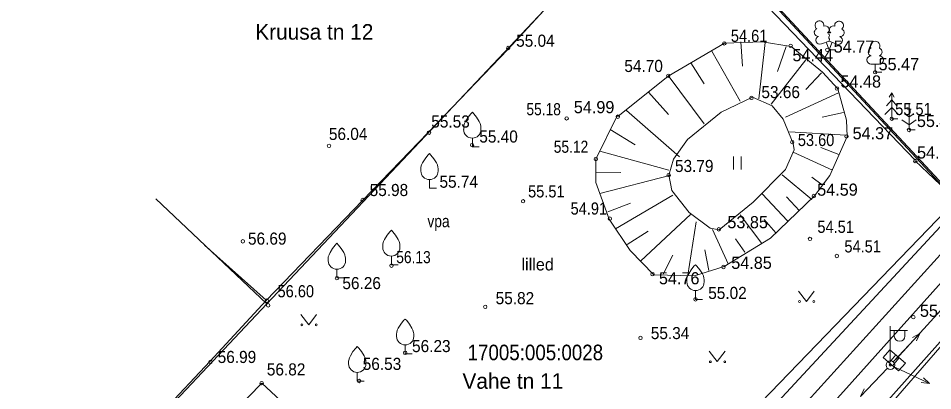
# Model space of a CAD drawing. Extents: x 640665 to 640855, y 6455425 to 6455565.
# Drawn here: x 640710.1 to 640763, y 6455511.6 to 6455533.2 of the extents above; entities that cross this region are included whole.
import ezdxf
from ezdxf.enums import TextEntityAlignment as Align

# ---------------------------------------------------------------- set-up
doc = ezdxf.new("R2010")
doc.units = 0
doc.header["$LTSCALE"] = 0.28
doc.header["$PDMODE"] = 32
doc.header["$PDSIZE"] = 0.14
for name, color, linetype, lineweight in [('1', 7, 'Continuous', 13), ('14', 7, 'Continuous', 13), ('15', 7, 'Continuous', 13), ('17', 7, 'Continuous', 13), ('26', 7, 'Continuous', 13), ('28', 7, 'Continuous', 13), ('30', 7, 'Continuous', 13), ('40', 7, 'Continuous', 25), ('41', 7, 'Continuous', 13), ('42', 7, 'Continuous', 13), ('44', 7, 'Continuous', 13), ('59', 7, 'Continuous', 13)]:
    doc.layers.add(name, color=color, linetype=linetype, lineweight=lineweight)

msp = doc.modelspace()

# ---------------------------------------------------------------- linework, layer by layer
at = {"layer": '1'}
for points in [[(640744.98, 6455538.36), (640747.33, 6455540.23), (640761.97, 6455524.98)], [(640713.65, 6455499.54), (640721.92, 6455508.19), (640721.16, 6455508.95), (640724.21, 6455512.09), (640727.19, 6455509.33), (640724.31, 6455506.3), (640728.77, 6455502.05), (640722.47, 6455495.46), (640718.91, 6455498.85), (640716.77, 6455496.65), (640713.66, 6455499.53)]]:
    msp.add_lwpolyline(points, dxfattribs=at)
at = {"layer": '14'}
for p, q in [((640760.7, 6455513.31), (640762.24, 6455514.96)), ((640762.24, 6455514.96), (640761.82, 6455514.73)), ((640762.24, 6455514.96), (640762.04, 6455514.53)), ((640760.36, 6455512.95), (640758.81, 6455511.32)), ((640760.76, 6455513.02), (640762.79, 6455512.06)), ((640762.79, 6455512.06), (640762.32, 6455512.12)), ((640762.79, 6455512.06), (640762.45, 6455512.39)), ((640758.81, 6455511.32), (640759.02, 6455511.75))]:
    msp.add_line(p, q, dxfattribs=at)
msp.add_point((640760.53, 6455513.13), dxfattribs=at)
at = {"layer": '15'}
msp.add_lwpolyline([(640760.87, 6455513.48), (640773.99, 6455527.86), (640774.65, 6455529.38), (640768.93, 6455534.45)], dxfattribs=at)
at = {"layer": '17'}
msp.add_lwpolyline([(640777.93, 6455530.75), (640755.77, 6455505.9), (640755.46, 6455505.58), (640749.16, 6455498.76)], dxfattribs=at)
at = {"layer": '26'}
for p, q in [((640760.53, 6455513.38), (640760.53, 6455515.38)), ((640760.53, 6455515.13), (640761.53, 6455515.13)), ((640760.76, 6455514.81), (640760.76, 6455515.13)), ((640761.37, 6455514.81), (640761.37, 6455515.13)), ((640760.85, 6455513.72), (640760.46, 6455513.27)), ((640761.05, 6455513.54), (640760.66, 6455513.09))]:
    msp.add_line(p, q, dxfattribs=at)
msp.add_lwpolyline([(640760.5, 6455514.02), (640761.4, 6455513.24), (640761.01, 6455512.79), (640760.11, 6455513.57)], close=True, dxfattribs=at)
msp.add_circle((640760.5319, 6455513.1316), 0.25, dxfattribs=at)
msp.add_arc((640761.0657, 6455514.8113), 0.3064, 180, 0, dxfattribs=at)
msp.add_point((640760.53, 6455513.13), dxfattribs=at)
at = {"layer": '28'}
for p, q in [((640766.14, 6455520.97), (640761.97, 6455524.93)), ((640724.47, 6455516.88), (640720.91, 6455520.06))]:
    msp.add_line(p, q, dxfattribs=at)
for points in [[(640697.53, 6455501.64), (640703.93, 6455495.37), (640708.86, 6455500.25), (640715.88, 6455507.65), (640721.23, 6455513.35), (640724.46, 6455516.86), (640730.04, 6455522.65), (640733.83, 6455526.57), (640738.43, 6455531.38), (640744.92, 6455538.43), (640745, 6455538.52)], [(640746.39, 6455498.91), (640752.45, 6455505.64), (640758.33, 6455512.16), (640763.49, 6455517.92), (640766.31, 6455521.02)]]:
    msp.add_lwpolyline(points, dxfattribs=at)
at = {"layer": '30'}
msp.add_line((640766.52, 6455517.76), (640758.45, 6455508.46), dxfattribs=at)
at = {"layer": '40'}
for points in [[(640754.11, 6455548.01), (640747.36, 6455541), (640764.37, 6455522.7), (640781.02, 6455539.96), (640779.94, 6455541.13)], [(640697.22, 6455501.43), (640703.93, 6455494.84), (640724.51, 6455516.67), (640718.09, 6455522.73)]]:
    msp.add_lwpolyline(points, dxfattribs=at)
msp.add_lwpolyline([(640720.92, 6455477.68), (640764.32, 6455522.65), (640747.25, 6455541.02), (640745.1, 6455538.49), (640724.51, 6455516.67), (640703.93, 6455494.84)], close=True, dxfattribs=at)
at = {"layer": '40', "lineweight": 13}
msp.add_lwpolyline([(640718.09, 6455522.73), (640724.51, 6455516.67), (640745.1, 6455538.49), (640745.04, 6455538.55)], dxfattribs=at)
at = {"layer": '41'}
for p, q in [((640751.46, 6455525.19), (640751.46, 6455524.43)), ((640751.92, 6455525.19), (640751.92, 6455524.43)), ((640744.94, 6455501.21), (640764.51, 6455522.31)), ((640751.6, 6455506.49), (640765.12, 6455521.4)), ((640755.22, 6455517.41), (640755.69, 6455516.8)), ((640755.69, 6455516.8), (640756.13, 6455517.41)), ((640726.47, 6455516.06), (640726.94, 6455515.46)), ((640726.94, 6455515.46), (640727.38, 6455516.06)), ((640750.07, 6455513.93), (640750.53, 6455513.33)), ((640750.53, 6455513.33), (640750.98, 6455513.93))]:
    msp.add_line(p, q, dxfattribs=at)
for centre in [(640755.2867, 6455516.8021), (640756.1155, 6455516.8021), (640726.5368, 6455515.4559), (640727.3655, 6455515.4559), (640750.1301, 6455513.3259), (640750.9589, 6455513.3259)]:
    msp.add_circle(centre, 0.055, dxfattribs=at)
at = {"layer": '42'}
for p, q in [((640751.89, 6455531.81), (640751.99, 6455530.4)), ((640753.3, 6455531.78), (640752.93, 6455528.52)), ((640750.22, 6455531.27), (640751.86, 6455528.39)), ((640754.51, 6455531.54), (640754.01, 6455530.1)), ((640749.01, 6455530.6), (640749.78, 6455529.39)), ((640755.65, 6455530.77), (640753.64, 6455528.22)), ((640756.56, 6455530.03), (640755.65, 6455529.06)), ((640747.7, 6455529.86), (640749.78, 6455527.08)), ((640746.56, 6455528.91), (640747.72, 6455527.62)), ((640757.53, 6455528.86), (640754.48, 6455527.45)), ((640745.29, 6455527.85), (640748.34, 6455525.16)), ((640757.83, 6455527.72), (640756.59, 6455527.45)), ((640744.35, 6455526.74), (640745.79, 6455525.87)), ((640757.96, 6455526.41), (640754.71, 6455526.61)), ((640743.74, 6455525.5), (640747.73, 6455524.39)), ((640757.19, 6455524.39), (640754.91, 6455525.43)), ((640757.56, 6455525.3), (640756.52, 6455525.7)), ((640743.51, 6455524.29), (640744.95, 6455524.26)), ((640743.74, 6455523.05), (640747.77, 6455524.09)), ((640755.99, 6455522.71), (640754.28, 6455524.12)), ((640756.59, 6455523.55), (640755.99, 6455523.99)), ((640744.65, 6455521), (640747.97, 6455522.95)), ((640754.58, 6455521.47), (640753.13, 6455523.02)), ((640755.28, 6455522.04), (640754.54, 6455522.85)), ((640744.21, 6455521.98), (640745.52, 6455522.48)), ((640748.98, 6455521.84), (640746.12, 6455519.16)), ((640753.1, 6455520.16), (640751.86, 6455521.81)), ((640753.91, 6455520.77), (640753.24, 6455521.54)), ((640748.84, 6455518.32), (640749.31, 6455521.41)), ((640745.32, 6455520.1), (640746.53, 6455520.87)), ((640751.16, 6455518.99), (640750.25, 6455520.97)), ((640752.13, 6455519.66), (640751.59, 6455520.43)), ((640747.4, 6455518.39), (640747.97, 6455519.49)), ((640750.05, 6455518.59), (640749.81, 6455519.8))]:
    msp.add_line(p, q, dxfattribs=at)
for points in [[(640744.79, 6455527.49), (640747.7, 6455529.83), (640750.95, 6455531.74), (640753.13, 6455531.81), (640754.81, 6455531.54), (640756.62, 6455530.06), (640757.5, 6455529.09), (640758, 6455527.28), (640758.03, 6455526.34), (640757.03, 6455524.09), (640756.15, 6455522.92), (640753.6, 6455520.47), (640750.92, 6455518.82), (640749.21, 6455518.29), (640746.86, 6455518.35), (640745.49, 6455519.76), (640744.28, 6455521.57), (640743.51, 6455523.69), (640743.51, 6455525.03), (640744.77, 6455527.57)], [(640747.73, 6455524.12), (640747.9, 6455523.22), (640748.91, 6455521.94), (640750.12, 6455521.04), (640750.65, 6455520.94), (640752.6, 6455522.55), (640754.48, 6455524.43), (640754.98, 6455525.57), (640754.91, 6455525.94), (640754.34, 6455527.35), (640753.7, 6455528.12), (640752.56, 6455528.62), (640750.75, 6455527.75), (640748.81, 6455526.17), (640748, 6455525.03), (640747.73, 6455524.11)]]:
    msp.add_lwpolyline(points, dxfattribs=at)
at = {"layer": '44'}
for p, q in [((640756.99, 6455531.35), (640757.17, 6455531.79)), ((640759.89, 6455530.53), (640759.41, 6455530.53)), ((640760.61, 6455528.87), (640760.61, 6455527.37)), ((640761.61, 6455528.22), (640761.61, 6455526.72)), ((640760.97, 6455527.37), (640760.61, 6455527.37)), ((640761.19, 6455527.31), (640761.61, 6455527.02)), ((640761.61, 6455527.02), (640762.03, 6455527.31)), ((640761.97, 6455526.72), (640761.61, 6455526.72))]:
    msp.add_line(p, q, dxfattribs=at)
for points in [[(640757, 6455532.36), (640756.98, 6455532.28), (640756.98, 6455532.26), (640756.99, 6455532.23), (640757.01, 6455532.2), (640757.01, 6455532.18), (640757, 6455532.14), (640756.97, 6455532.09), (640756.97, 6455532.07), (640756.97, 6455532.05), (640756.98, 6455532.02), (640757.02, 6455531.96), (640757.02, 6455531.94), (640757.02, 6455531.92), (640757, 6455531.89), (640757, 6455531.86)], [(640756.55, 6455531.69), (640757, 6455531.86), (640757.44, 6455531.68)], [(640757.37, 6455531.35), (640756.99, 6455531.35), (640756.82, 6455531.79)], [(640760.03, 6455530.06), (640759.65, 6455530.06), (640759.65, 6455530.53)], [(640760.91, 6455528.12), (640760.61, 6455528.47), (640760.31, 6455528.12)], [(640760.76, 6455528.62), (640760.61, 6455528.87), (640760.46, 6455528.62)], [(640761.01, 6455527.62), (640760.61, 6455528.02), (640760.21, 6455527.62)], [(640761.73, 6455527.95), (640761.61, 6455527.87), (640761.49, 6455527.95)], [(640735.88, 6455526.75), (640735.88, 6455526.9), (640735.89, 6455526.96), (640735.92, 6455527.09), (640735.98, 6455527.21), (640736.13, 6455527.45), (640736.29, 6455527.65), (640736.38, 6455527.75)], [(640736.88, 6455526.75), (640736.88, 6455526.9), (640736.87, 6455526.96), (640736.83, 6455527.09), (640736.77, 6455527.21), (640736.63, 6455527.45), (640736.47, 6455527.65), (640736.38, 6455527.75)], [(640761.88, 6455527.65), (640761.61, 6455527.47), (640761.34, 6455527.65)], [(640736.78, 6455525.75), (640736.38, 6455525.75), (640736.38, 6455526.25)], [(640733.4, 6455524.35), (640733.4, 6455524.5), (640733.41, 6455524.57), (640733.45, 6455524.7), (640733.51, 6455524.82), (640733.65, 6455525.05), (640733.81, 6455525.26), (640733.9, 6455525.35)], [(640734.4, 6455524.35), (640734.4, 6455524.5), (640734.39, 6455524.57), (640734.36, 6455524.7), (640734.3, 6455524.82), (640734.15, 6455525.05), (640733.99, 6455525.26), (640733.9, 6455525.35)], [(640734.3, 6455523.35), (640733.9, 6455523.35), (640733.9, 6455523.85)], [(640731.2, 6455519.93), (640731.2, 6455520.08), (640731.21, 6455520.14), (640731.24, 6455520.27), (640731.3, 6455520.39), (640731.45, 6455520.63), (640731.61, 6455520.83), (640731.7, 6455520.93)], [(640732.2, 6455519.93), (640732.2, 6455520.08), (640732.19, 6455520.14), (640732.15, 6455520.27), (640732.09, 6455520.39), (640731.95, 6455520.63), (640731.79, 6455520.83), (640731.7, 6455520.93)], [(640728.05, 6455519.17), (640728.05, 6455519.32), (640728.06, 6455519.38), (640728.1, 6455519.51), (640728.16, 6455519.63), (640728.3, 6455519.87), (640728.46, 6455520.07), (640728.55, 6455520.17)], [(640729.05, 6455519.17), (640729.05, 6455519.32), (640729.04, 6455519.38), (640729.01, 6455519.51), (640728.95, 6455519.63), (640728.8, 6455519.87), (640728.64, 6455520.07), (640728.55, 6455520.17)], [(640732.1, 6455518.93), (640731.7, 6455518.93), (640731.7, 6455519.43)], [(640748.77, 6455517.93), (640748.77, 6455518.08), (640748.78, 6455518.15), (640748.82, 6455518.28), (640748.88, 6455518.4), (640749.02, 6455518.63), (640749.18, 6455518.84), (640749.27, 6455518.93)], [(640749.77, 6455517.93), (640749.77, 6455518.08), (640749.76, 6455518.15), (640749.73, 6455518.28), (640749.67, 6455518.4), (640749.52, 6455518.63), (640749.36, 6455518.84), (640749.27, 6455518.93)], [(640728.95, 6455518.17), (640728.55, 6455518.17), (640728.55, 6455518.67)], [(640749.67, 6455516.93), (640749.27, 6455516.93), (640749.27, 6455517.43)], [(640732, 6455514.79), (640732, 6455514.94), (640732.01, 6455515.01), (640732.04, 6455515.14), (640732.1, 6455515.26), (640732.25, 6455515.49), (640732.41, 6455515.7), (640732.5, 6455515.79)], [(640733, 6455514.79), (640733, 6455514.94), (640732.99, 6455515.01), (640732.95, 6455515.14), (640732.89, 6455515.26), (640732.75, 6455515.49), (640732.59, 6455515.7), (640732.5, 6455515.79)], [(640729.23, 6455513.21), (640729.23, 6455513.36), (640729.24, 6455513.42), (640729.28, 6455513.55), (640729.34, 6455513.67), (640729.48, 6455513.91), (640729.64, 6455514.11), (640729.73, 6455514.21)], [(640730.23, 6455513.21), (640730.23, 6455513.36), (640730.22, 6455513.42), (640730.19, 6455513.55), (640730.13, 6455513.67), (640729.98, 6455513.91), (640729.82, 6455514.11), (640729.73, 6455514.21)], [(640732.9, 6455513.79), (640732.5, 6455513.79), (640732.5, 6455514.29)], [(640730.13, 6455512.21), (640729.73, 6455512.21), (640729.73, 6455512.71)]]:
    msp.add_lwpolyline(points, dxfattribs=at)
for centre, radius, start, end in [((640756.4339, 6455532.7652), 0.2558, 111.50269, 232.51731), ((640756.4339, 6455532.7652), 0.2558, 350.48556, 111.50017), ((640756.7685, 6455532.5146), 0.224, 308.50412, 111.57246), ((640757.2317, 6455532.5101), 0.2248, 67.7016, 230.51262), ((640757.5698, 6455532.7565), 0.2558, 67.6168, 188.63142), ((640757.5698, 6455532.7565), 0.2558, 306.59966, 67.61428), ((640756.3601, 6455532.3537), 0.224, 111.43041, 274.49868), ((640756.4647, 6455531.9095), 0.2375, 111.50143, 291.50036), ((640756.995, 6455532.1184), 0.2375, 66.76552, 111.50149), ((640757.5259, 6455531.9013), 0.2375, 247.61661, 67.61554), ((640757.6373, 6455532.3439), 0.224, 264.6183, 67.68657), ((640759.653, 6455531.575), 0.277, 332.5799, 207.4201), ((640759.4829, 6455531.2276), 0.2326, 109.02174, 253.14154), ((640759.8231, 6455531.2276), 0.2326, 286.85082, 70.98591), ((640759.4155, 6455530.7675), 0.2375, 90.0016, 269.39529), ((640759.8905, 6455530.7675), 0.2375, 270.6047, 89.9984), ((640736.3769, 6455526.7461), 0.5, 180, 0), ((640733.9048, 6455524.3518), 0.5, 180, 0), ((640731.6999, 6455519.9271), 0.5, 180, 0), ((640728.5541, 6455519.1653), 0.5, 180, 0), ((640749.274, 6455517.934), 0.5, 180, 0), ((640732.4998, 6455514.7918), 0.5, 180, 0), ((640729.7304, 6455513.2084), 0.5, 180, 0)]:
    msp.add_arc(centre, radius, start, end, dxfattribs=at)
at = {"layer": '59'}
for centre in [(640750.936, 6455531.722), (640754.772, 6455531.582), (640738.455, 6455531.456), (640756.891, 6455531.351), (640759.653, 6455530.055), (640747.699, 6455529.846), (640757.446, 6455529.116), (640752.507, 6455528.572), (640741.829, 6455527.386), (640744.788, 6455527.492), (640760.611, 6455527.369), (640761.61, 6455526.718), (640733.877, 6455526.567), (640757.999, 6455526.347), (640728.0996, 6455525.8013), (640736.366, 6455525.845), (640754.862, 6455526.016), (640743.515, 6455525.037), (640761.9735, 6455524.9261), (640747.726, 6455524.111), (640730.045, 6455522.67), (640739.313, 6455522.6), (640756.111, 6455522.9), (640744.321, 6455521.59), (640750.621, 6455520.977), (640755.888, 6455520.424), (640723.1186, 6455520.2843), (640757.441, 6455519.436), (640731.707, 6455518.877), (640750.892, 6455518.801), (640746.788, 6455518.384), (640728.555, 6455518.154), (640724.504, 6455516.852), (640749.274, 6455516.934), (640724.581, 6455516.582), (640737.126, 6455516.497), (640761.861, 6455515.9), (640746.097, 6455514.702), (640732.499, 6455513.839), (640721.249, 6455513.309), (640724.208, 6455512.091), (640729.836, 6455512.212)]:
    msp.add_circle(centre, 0.1, dxfattribs=at)

# ---------------------------------------------------------------- texts
at = {"layer": '40'}
for s, p in [('Kruusa tn 12', (640727.25, 6455531.94)), ('Vahe tn 11', (640738.72, 6455511.76))]:
    msp.add_text(s, height=0.9, dxfattribs=at).set_placement(p, align=Align.CENTER)
at = {"layer": '40', "width": 0.9}
msp.add_text('17005:005:0028', height=0.9, dxfattribs=at).set_placement((640740.02, 6455513.41), align=Align.CENTER)
at = {"layer": '41', "width": 0.85}
msp.add_text('vpa', height=0.7, dxfattribs=at).set_placement((640734.425, 6455521.1), align=Align.CENTER)
at = {"layer": '41'}
msp.add_text('lilled', height=0.7, dxfattribs=at).set_placement((640740.155, 6455518.6), align=Align.CENTER)
at = {"layer": '59'}
for s, width, p in [('55.04', 0.95, (640740.025, 6455531.53)), ('54.61', 0.9, (640752.37, 6455531.81)), ('54.70', 0.95, (640746.275, 6455530.07)), ('53.66', 0.95, (640754.195, 6455528.56)), ('55.18', 0.85, (640740.5, 6455527.57)), ('55.51', 0.9, (640761.865, 6455527.58)), ('55.53', 0.95, (640735.12, 6455526.86)), ('56.04', 0.95, (640729.205, 6455526.14)), ('55.40', 0.95, (640737.895, 6455525.99)), ('53.60', 0.9, (640756.24, 6455525.79)), ('55.12', 0.85, (640742.08, 6455525.4)), ('53.79', 0.95, (640749.2, 6455524.29)), ('55.74', 0.95, (640735.595, 6455523.38)), ('55.98', 0.95, (640731.56, 6455522.9)), ('55.51', 0.9, (640740.655, 6455522.82)), ('54.91', 0.9, (640743.11, 6455521.83)), ('54.51', 0.9, (640757.37, 6455520.77)), ('56.69', 0.95, (640724.53, 6455520.09)), ('54.51', 0.9, (640758.93, 6455519.64)), ('56.13', 0.85, (640732.98, 6455519.02)), ('56.26', 0.95, (640729.985, 6455517.52)), ('56.60', 0.9, (640726.18, 6455517.05)), ('55.82', 0.95, (640738.84, 6455516.65)), ('55.02', 0.95, (640751.12, 6455516.95)), ('55.34', 0.95, (640747.805, 6455514.63)), ('56.23', 0.95, (640734.01, 6455513.88)), ('56.99', 0.95, (640722.78, 6455513.25)), ('56.82', 0.95, (640725.62, 6455512.53)), ('56.53', 0.95, (640731.16, 6455512.85))]:
    msp.add_text(s, height=0.7, dxfattribs=dict(at, width=width)).set_placement(p, align=Align.CENTER)
for s, p in [('54.77', (640758.43, 6455531.19)), ('54.44', (640756.045, 6455530.69)), ('55.47', (640761.02, 6455530.17)), ('54.48', (640758.82, 6455529.17)), ('54.99', (640743.415, 6455527.69)), ('55.49', (640763.235, 6455526.89)), ('54.37', (640759.52, 6455526.18)), (' 54.55', (640763.115, 6455525.07)), ('54.59', (640757.475, 6455522.92)), ('53.85', (640752.285, 6455521.04)), ('54.85', (640752.51, 6455518.69)), ('54.76', (640748.33, 6455517.8)), ('55.45', (640763.41, 6455515.92))]:
    msp.add_text(s, height=0.7, dxfattribs=at).set_placement(p, align=Align.CENTER)

doc.saveas('drawing.dxf')
